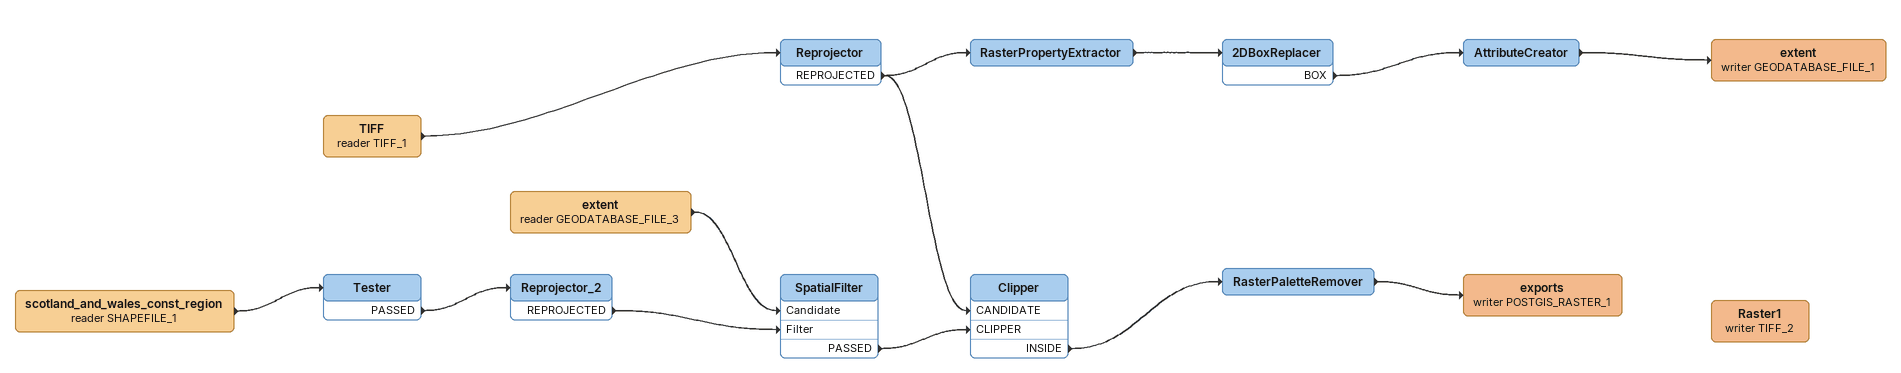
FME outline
scotland_and_wales_const_region (reader SHAPEFILE_1)
    -> Tester
Tester
    PASSED -> Reprojector_2
Reprojector_2
    REPROJECTED -> SpatialFilter [Filter]
TIFF (reader TIFF_1)
    -> Reprojector
Reprojector
    REPROJECTED -> RasterPropertyExtractor
    REPROJECTED -> Clipper [CANDIDATE]
RasterPropertyExtractor
    -> 2DBoxReplacer
2DBoxReplacer
    BOX -> AttributeCreator
AttributeCreator
    -> extent (writer GEODATABASE_FILE_1)
extent (writer GEODATABASE_FILE_1)
extent (reader GEODATABASE_FILE_3)
    -> SpatialFilter [Candidate]
SpatialFilter
    PASSED -> Clipper [CLIPPER]
Clipper
    INSIDE -> RasterPaletteRemover
RasterPaletteRemover
    -> exports (writer POSTGIS_RASTER_1)
exports (writer POSTGIS_RASTER_1)
Raster1 (writer TIFF_2)
